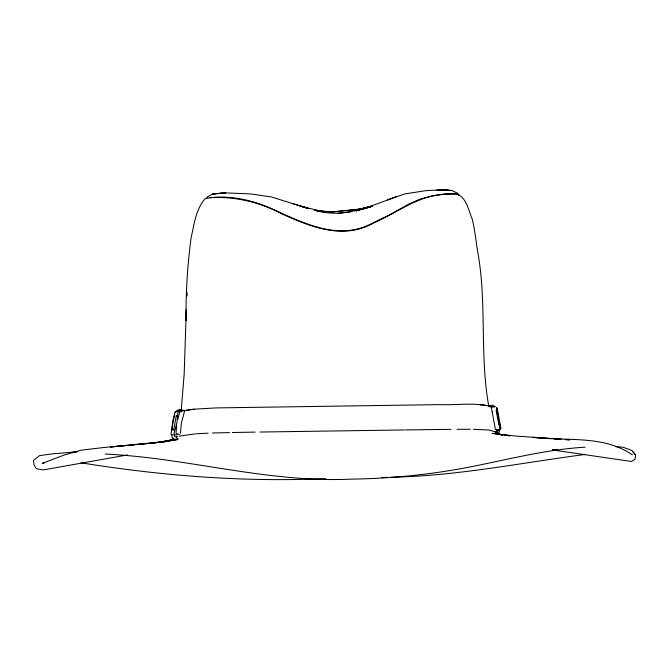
<?xml version="1.0" encoding="UTF-8"?>
<svg xmlns="http://www.w3.org/2000/svg" width="669" height="669" viewBox="0 0 669 669"><rect width="100%" height="100%" fill="white"/><g stroke="black" fill="none" stroke-linecap="round" stroke-linejoin="round"><path stroke-width="1" d="M186.325 311.261L186.049 320.535C185.739 292.805 187.454 265.058 191.142 237.562C194.202 224.458 195.708 209.865 204.681 199.178L206.495 198.342L207.265 196.937L212.725 193.943L225.645 192.881L250.524 193.91L271.472 196.97L308.718 208.644L300.13 206.069L326.029 212.341L314.397 210.033C342.628 219.215 370.367 206.211 396.525 196.594M186.317 309.295L184.184 374.063L181.174 410.783M171.716 431.597L172.652 421.386L174.534 414.646M497.769 430.301L497.234 432.534L497.945 431.789L495.963 432.684M499.459 429.975L499.149 432.308L498.296 433.336M176.7 425.417L176.006 433.119L176.616 433.813L179.652 434.315M177.954 411.627L176.951 422.457L174.015 433.437L174.5 434.156M180.479 433.169L181.424 422.883L184.544 411.251M616.024 446.691L623.073 447.243L631.979 450.538L635.55 455.146L635.015 459.269L631.452 461.493L552.761 449.978M177.829 419.237L179.969 411.31L181.5 410.749M173.739 429.824L176.282 415.516L176.9 416.193M175.345 412.765C176.357 409.386 180.396 408.834 183.147 410.298M177.001 436.339L176.457 437.191L177.134 436.681M458.666 194.913L456.868 193.701L445.37 194.077L431.756 196.017L420.199 199.069L409.453 203.71L389.458 214.983L373.369 222.652C338.982 241.961 302.789 222.626 271.029 208.435C251.301 199.646 227.326 194.428 206.295 198.442M178.464 411.778L179.526 410.766M173.672 429.883L174.525 429.423M169.583 440.403L173.187 438.722M494.859 432.04L497.142 430.761L497.017 429.289M488.654 405.924L492.233 405.021L495.035 406.66M387.476 199.956L404.536 193.985L425.3 190.724L441.95 189.787L452.119 190.506L457.721 193.349L458.926 194.955L456.894 193.918M179.2 411.803L180.588 411.368M169.608 440.553L171.465 439.993L158.16 442.585L168.68 440.829L158.938 442.544M372.533 206.144L356.075 210.869L371.872 206.219M356.075 210.869L372.014 206.194M372.29 206.077L358.166 209.798L370.241 206.922M490.511 406.861L492.217 406.827M370.475 206.738L359.604 209.213L368.786 207.214M316.838 210.752L332.25 211.922L357.957 209.364L371.813 206.269M182.202 411.009L194.052 409.177L216.02 407.914L440.244 404.62C457.412 405.322 475.525 402.102 492.217 406.903M178.974 436.121L195.783 433.83M209.899 197.656C234.903 196.176 260.55 202.314 282.678 214.281C311.629 227.075 343.021 240.112 373.461 223.078C399.393 211.555 422.022 192.647 452.085 194.052M165.151 441.247L158.16 442.585L178.23 438.856L157.993 442.468M494.282 406.309L491.238 406.894L495.445 429.582M493.145 407.112L495.177 406.727M496.206 429.933L499.25 429.347L500.036 428.21L496.507 408.876M496.339 429.991L499.383 429.406M496.565 430.1L499.609 429.515L500.37 428.411L499.124 420.55M127.428 454.945L43.36 469.914L37.079 468.885L35.666 467.857L33.968 464.604L33.45 460.481L39.521 455.606L52.884 453.816L77.771 451.759M44.271 463.007L42.247 463.366L63.881 455.137L81.367 450.153L104.615 447.427L156.136 442.769L136.476 444.576M183.824 410.649L194.052 409.177M178.656 411.201L181.416 411.418M173.045 429.665L174.5 429.439M177.093 434.725L174.592 435.118L171.557 434.624L170.996 433.922L174.944 412.104L178.213 411.268L181.249 411.769M438.897 190.272L441.95 189.787L436.405 190.264M159.088 442.502L161.145 442.184M163.203 441.858L176.557 439.767L156.747 442.51M338.246 213.386L337.803 213.453L351.208 211.755M357.957 209.364L359.32 209.18L332.25 211.922L333.078 211.964L316.763 210.743M151.662 443.196L153.728 442.92M152.34 443.263L154.38 443.003M158.453 442.485L161.513 442.092M163.554 441.833L169.667 441.047L110.602 446.951L127.16 445.429M75.689 452.085L72.62 452.369L75.739 452.127M584.865 454.485C521.218 462.831 457.997 475.734 393.598 477.164L390.537 477.256M129.234 445.236L134.402 444.76M585.124 447.168C543.554 449.66 503.239 460.774 462.455 468.4C425.877 475.007 388.781 478.653 351.61 479.104C268.403 483.143 187.78 457.914 105.225 454.042M196.795 433.746L208.118 433.169M212.274 433.002L229.467 432.575M381.355 477.524L387.476 477.348M232.369 432.509L255.065 432.115M259.965 432.04L404.126 429.95M325.761 478.67L322.65 478.72C241.71 482.115 160.886 475.676 80.991 462.797M405.155 429.933L451.023 429.364M457.052 429.306L470.374 429.272M473.334 429.289L488.713 430L494.558 431.597M453.047 194.069L456.802 194.119M552.745 449.944L557.954 450.162M552.602 449.953L557.712 450.178M449.016 190.314L440.737 189.795L452.119 190.506M540.36 437.861L533.109 437.367C566.175 441.348 603.513 434.791 632.389 454.912M542.425 438.003L549.675 438.504M553.815 438.789L560.028 439.215M565.205 439.575L569.352 439.859M555.161 449.911L557.244 450.053M552.318 438.538L516.058 436.088L492.108 433.361L509.619 435.803M554.342 438.688L561.416 439.224M565.456 439.525L569.495 439.834M485.067 405.163L480.024 404.762L480.501 404.804M176.658 437.258L174.659 436.422L174.383 434.541M505.212 435.059L509.87 435.812M179.041 411.192L180.739 411.703M457.32 194.135C466.653 198.041 468.476 210.409 472.113 218.805C475.182 230.956 476.144 243.499 478.41 255.801C486.706 305.775 479.681 356.912 488.905 406.819M292.294 203.443L308.718 208.644M499.467 434.256L502.193 435.26L494.993 431.848M174.057 438.739L172.117 437.392L171.741 435.067M492.309 411.778L492.752 411.987M496.983 430.292L500.245 429.807L500.972 428.687L497.092 407.814M635.55 455.146L633.1 451.893M496.507 407.546L498.213 415.608M496.105 410.08L498.873 424.991M498.137 416.327L498.53 418.526M186.877 292.721L186.785 295.807L186.877 292.721M369.865 206.855L363.1 209.062L369.865 206.855M225.645 192.881L212.725 193.943L225.645 192.881"/></g></svg>
